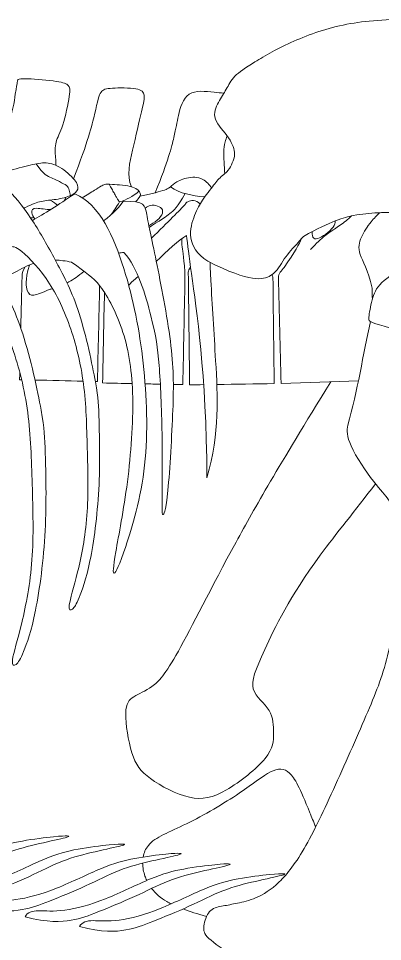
# Model space of a CAD drawing. Header units: millimetres. Extents: x 2173 to 13139, y -4919 to 6366.
# Drawn here: x 5606 to 6379, y -3467 to -1511 of the extents above; entities that cross this region are included whole.
import ezdxf

# ---------------------------------------------------------------- set-up
doc = ezdxf.new("R2010")
doc.units = ezdxf.units.MM

msp = doc.modelspace()

# ---------------------------------------------------------------- linework, layer by layer
at = {"lineweight": 13}
msp.add_line((6163.5, -2284.5), (6327.6, -2278.9), dxfattribs=at)
for points, knots in [([(6784.5, -2186.4), (6787.7, -2191.5), (6797.8, -2202), (6830.2, -2219.3), (6865.4, -2212.5), (6897, -2194.6), (6916.3, -2166.7), (6914.3, -2094.8), (6927.8, -2059.1), (7003.2, -1997.6), (7071.5, -1975), (7145.5, -1969.6), (7228.3, -1970.2), (7390.2, -1984.7), (7439.7, -1941.7), (7462.9, -1907.5), (7480.4, -1880.5), (7488.7, -1849.8), (7448.2, -1759), (7424.7, -1722.7), (7283.8, -1665.8), (7251, -1649.6), (7192.6, -1625.6), (7082, -1587.2), (6871.7, -1538.2), (6784.9, -1513.6), (6691, -1511.3), (6429.7, -1510.3), (6300.6, -1517.6), (6185.6, -1557.5), (6100.7, -1606.6), (6061.1, -1632.9), (6048.1, -1661.1), (6030.2, -1686.7), (6014.7, -1723), (6057.7, -1764.9), (6068.3, -1800.9), (6059.7, -1816.7), (6053.9, -1833.2), (6030.4, -1849.7), (6015.8, -1871.5), (5978.6, -1916.2), (5960.1, -1994.6), (6008.2, -2025.3), (6099.4, -2071.4), (6151.6, -2059.3), (6167.2, -2019.7), (6192.7, -1993.7), (6205.2, -1979.3), (6211.2, -1972.7), (6270.3, -1939.7), (6323.5, -1925.3), (6363.3, -1923), (6414.2, -1919.9), (6465.1, -1940.2)], [26.898212, 26.898212, 26.898212, 26.898212, 27.658519, 28.658519, 29.658519, 30.658519, 31.658519, 32.658519, 33.658519, 34.658519, 35.658519, 36.658519, 37.658519, 38.658519, 39.658519, 40.658519, 41.658519, 42.658519, 43.658519, 44.658519, 45.658519, 46.658519, 47.658519, 48.658519, 49.658519, 50.658519, 51.658519, 52.658519, 53.658519, 54.658519, 55.658519, 56.658519, 57.658519, 58.658519, 59.658519, 60.658519, 61.658519, 62.658519, 63.658519, 64.658519, 65.658519, 66.658519, 67.658519, 67.658519, 67.658519, 68.658519, 69.658519, 70.658519, 70.92613, 70.92613, 70.92613, 71.92613, 72.92613, 73.92613, 73.92613, 73.92613, 73.92613]), ([(5536.4, -1831.5), (5561.9, -1787.9), (5591.4, -1730.7), (5600.8, -1661.9), (5604.8, -1643.9), (5603.8, -1639.9), (5615.7, -1637), (5697.2, -1643.8), (5714.3, -1651.9), (5717.6, -1665.1), (5700.6, -1744.9), (5684, -1769.8), (5684, -1793.2), (5686.1, -1822)], [0.207819, 0.207819, 0.207819, 0.207819, 1, 2, 3, 4, 5, 6, 7, 8, 9, 10, 10.85855, 10.85855, 10.85855, 10.85855]), ([(5723, -1850.4), (5754.4, -1771.6), (5772.8, -1692.8), (5780, -1662.4), (5797.5, -1657.7), (5864.3, -1657.6), (5876.3, -1671.1), (5870, -1698), (5849.2, -1786.5), (5836, -1843), (5846.1, -1867.4)], [0.224901, 0.224901, 0.224901, 0.224901, 1, 2, 3, 4, 5, 6, 7, 7.887834, 7.887834, 7.887834, 7.887834]), ([(5896.6, -1880.1), (5924.3, -1812.3), (5939.4, -1751.5), (5943.8, -1721.5), (5961, -1659.4), (6011.6, -1666.5), (6035.9, -1668.3), (6042, -1669.3)], [0.062949, 0.062949, 0.062949, 0.062949, 1, 2, 3, 4, 4.410446, 4.410446, 4.410446, 4.410446]), ([(6049, -1759.4), (6047.5, -1763.8), (6041, -1784), (6042.3, -1806.9), (6043.6, -1831.3), (6044.1, -1839.8)], [6.733411, 6.733411, 6.733411, 6.733411, 7, 8, 8.545072, 8.545072, 8.545072, 8.545072]), ([(5552.7, -1847.4), (5559.4, -1844.1), (5578.2, -1834.8), (5630.4, -1821.9), (5661.4, -1814.3), (5692.7, -1821.6), (5730.6, -1855.5), (5734.9, -1872.9), (5722.4, -1886.3), (5684.9, -1895.6), (5658.1, -1896.4), (5636.6, -1903.9), (5621.1, -1911.5)], [7.28368, 7.28368, 7.28368, 7.28368, 8, 9, 10, 11, 12, 13, 14, 15, 16, 16.771498, 16.771498, 16.771498, 16.771498]), ([(5644, -1818.8), (5659.2, -1842), (5678.8, -1848.9), (5699.4, -1859.5), (5711.8, -1866.1), (5713.5, -1871.8), (5717.1, -1886.1)], [0.103891, 0.103891, 0.103891, 0.103891, 1, 2, 3, 3.894583, 3.894583, 3.894583, 3.894583]), ([(5864.3, -1887.5), (5873.5, -1885.4), (5905.8, -1878.3), (5928.2, -1871), (5934.7, -1860.2), (5960.9, -1847.3), (5996.1, -1845.4), (6011.5, -1863.3), (6016, -1870.1)], [16.824377, 16.824377, 16.824377, 16.824377, 17.222133, 18.222133, 19.222133, 20.222133, 21.222133, 21.909099, 21.909099, 21.909099, 21.909099]), ([(5313.7, -1965.9), (5332, -1952.4), (5353.8, -1936.6), (5380.1, -1917.5), (5393.4, -1905), (5408.2, -1890), (5407.8, -1876.2), (5443.6, -1875.2), (5510.9, -1965), (5560.3, -2055.4), (5617.8, -2163.1), (5661.5, -2367.9), (5662.7, -2410), (5668.1, -2595.8), (5643.4, -2783.6), (5614.6, -2861.8), (5602.1, -2883.4), (5586.9, -2883.9), (5613.4, -2800.9), (5640.4, -2662.8), (5635.6, -2496.6), (5631.1, -2343.4), (5596.5, -2204.3), (5540.8, -2090.3), (5467.2, -2017.8), (5455.3, -2020.1), (5442, -2023.2)], [5.753754, 5.753754, 5.753754, 5.753754, 6, 6, 6, 6.013654, 7.013654, 8.013654, 9.013654, 10.013654, 11.013654, 12.013654, 13.013654, 14.013654, 15.013654, 16.013654, 17.013654, 18.013654, 19.013654, 20.013654, 21.013654, 22.013654, 23.013654, 24.013654, 25.013654, 25.82322, 25.82322, 25.82322, 25.82322]), ([(5485.2, -1932.1), (5496.1, -1922.9), (5507.9, -1912.9), (5520.9, -1901.7), (5530.7, -1894.4), (5550.5, -1877.2), (5550.1, -1864.9), (5582.2, -1864), (5642.2, -1944.5), (5686.1, -2025.4), (5737.3, -2121.9), (5775.9, -2305), (5776.9, -2342.7), (5781.3, -2508.9), (5758.8, -2676.8), (5732.8, -2746.6), (5721.6, -2765.9), (5708, -2766.3), (5731.9, -2692.1), (5756.4, -2568.7), (5752.4, -2420.1), (5748.8, -2283.1), (5718.2, -2158.6), (5668.6, -2056.6), (5603, -1991.6), (5592.3, -1993.6), (5577.6, -1996.4)], [5.874031, 5.874031, 5.874031, 5.874031, 6, 6, 6, 6.013654, 7.013654, 8.013654, 9.013654, 10.013654, 11.013654, 12.013654, 13.013654, 14.013654, 15.013654, 16.013654, 17.013654, 18.013654, 19.013654, 20.013654, 21.013654, 22.013654, 23.013654, 24.013654, 25.013654, 25.82322, 25.82322, 25.82322, 25.82322]), ([(5854.8, -1899.5), (5856.7, -1897.4), (5864, -1888.9), (5867.6, -1882.9), (5856.2, -1865.7), (5797.4, -1862.1), (5790.5, -1860.5), (5776.2, -1869.8), (5750.8, -1885.2), (5741.4, -1890.6)], [2.779038, 2.779038, 2.779038, 2.779038, 3.081478, 4.081478, 5.081478, 6.081478, 7.081478, 8.081478, 8.707709, 8.707709, 8.707709, 8.707709]), ([(5719.1, -2027.2), (5750.2, -2050.9), (5777.2, -2063.8), (5834.3, -2172.3), (5854.4, -2303.5), (5840.7, -2497.9), (5808.1, -2661.7), (5805.3, -2701.3), (5828.6, -2653.8), (5885.2, -2463.6), (5875.5, -2235.6), (5838.7, -2043.5), (5779.4, -1904.9), (5725.9, -1882.4), (5690.5, -1906.4), (5661.1, -1924.6), (5636, -1939.2)], [0, 0, 0, 0, 1, 2, 3, 4, 5, 6, 7, 8, 9, 10, 11, 11, 11, 11.460054, 11.460054, 11.460054, 11.460054]), ([(5787.1, -1940), (5807, -1924), (5822, -1909.3), (5829.1, -1898), (5874.7, -1898.3), (5874.6, -1912.2), (5898.2, -2018.9), (5936.5, -2219.4), (5935.6, -2333.3), (5922.5, -2552.9), (5911, -2566.6), (5911.1, -2553.6), (5912.4, -2389.4), (5905.6, -2232.2), (5894.4, -2159.7), (5859.2, -2038.1), (5830.1, -2006.8)], [6.671808, 6.671808, 6.671808, 6.671808, 7, 7, 7, 8, 9, 10, 11, 12, 13, 14, 15, 16, 17, 18, 18, 18, 18]), ([(5960.3, -1882), (5944.2, -1909.8), (5926.7, -1926.3), (5903.4, -1941.3), (5890.1, -1949.3), (5883.9, -1953.6)], [0.077129, 0.077129, 0.077129, 0.077129, 1, 2, 2.763931, 2.763931, 2.763931, 2.763931]), ([(5960.3, -1905.2), (5961.3, -1902.5), (5966.7, -1896.4), (5983.1, -1894.6), (5991.8, -1904.1)], [2.63077, 2.63077, 2.63077, 2.63077, 3, 3.805147, 3.805147, 3.805147, 3.805147]), ([(5674.6, -1915.9), (5665, -1915.9), (5640.3, -1910.2), (5631.4, -1917.8), (5638, -1931.4), (5641.1, -1936.3)], [11.102895, 11.102895, 11.102895, 11.102895, 12.081478, 13.081478, 13.641115, 13.641115, 13.641115, 13.641115]), ([(5875.5, -1913), (5879.3, -1909.5), (5887.9, -1905.2), (5902, -1907.6), (5914.7, -1915.3), (5910.2, -1930.6), (5895.1, -1943.1), (5886, -1948.6), (5883.2, -1950.1)], [1.267207, 1.267207, 1.267207, 1.267207, 2, 3, 4, 5, 6, 6.465888, 6.465888, 6.465888, 6.465888]), ([(6312.7, -1929.4), (6309.9, -1932.4), (6298.6, -1942.5), (6279.1, -1955.7), (6257.1, -1969.5), (6238.8, -1986.8), (6226.1, -2000.4)], [0.709258, 0.709258, 0.709258, 0.709258, 1, 2, 3, 4, 4, 4, 4]), ([(6373.2, -1922.4), (6366.9, -1927.7), (6352.4, -1943), (6331.5, -1974), (6324.3, -2008), (6347.9, -2042.8), (6356.6, -2082.2), (6356.8, -2090), (6357, -2097.8), (6357.2, -2105.6)], [33.030406, 33.030406, 33.030406, 33.030406, 33.797647, 34.797647, 35.797647, 36.797647, 36.797647, 36.797647, 36.91612, 36.91612, 36.91612, 36.91612]), ([(6422.1, -1926.4), (6422.8, -1927.6), (6430, -1941.9), (6446.1, -1987.2), (6436.5, -2014), (6430.8, -2033.3), (6369.6, -2071.3), (6355.5, -2105.6), (6348.5, -2150.9), (6349.1, -2154.2), (6490, -2193.5), (6503.3, -2190.9), (6527.8, -2166.5), (6529.4, -2139), (6529.7, -2108.9), (6532.3, -2098.6), (6532.8, -2097)], [1.560353, 1.560353, 1.560353, 1.560353, 1.658519, 2.658519, 3.658519, 4.658519, 5.658519, 6.658519, 7.658519, 8.658519, 9.658519, 10.658519, 11.658519, 12.658519, 13.658519, 13.863169, 13.863169, 13.863169, 13.863169]), ([(6278, -1940), (6278.8, -1943.7), (6275.8, -1953.5), (6258.5, -1968.5), (6240, -1978.9), (6233.1, -1978), (6231, -1974)], [4.085957, 4.085957, 4.085957, 4.085957, 5, 6, 7, 8, 8, 8, 8]), ([(6006.4, -2484.2), (6004.6, -2258.7), (5974.9, -2069.5), (5965.2, -1989.2), (5963.2, -1970.5)], [0, 0, 0, 0, 1, 1.469602, 1.469602, 1.469602, 1.469602]), ([(5953.3, -1977.4), (5952.6, -1983.2), (5953.2, -2000.1), (5958.4, -2018.4), (5959.7, -2062.8), (5958.2, -2137.5), (5956.7, -2212.2), (5955.2, -2286.9), (5948.5, -2286.8), (5941.8, -2286.6), (5935.1, -2286.5)], [26.693641, 26.693641, 26.693641, 26.693641, 27.222133, 28.222133, 28.222133, 28.222133, 29.222133, 29.222133, 29.222133, 29.34052, 29.34052, 29.34052, 29.34052]), ([(6157.8, -2059.3), (6157.6, -2052.1), (6164.6, -2045.3), (6170.2, -2038.5), (6193.1, -2005.1), (6202.8, -1988.4), (6206.2, -1978.3)], [0, 0, 0, 0, 21.797647, 21.797647, 21.797647, 22.369961, 22.369961, 22.369961, 22.369961]), ([(5565.6, -2065.5), (5576.6, -2060.2), (5601, -2048.2), (5624.5, -2034.7), (5639.4, -2029.6)], [17.6306861, 17.6306861, 17.6306861, 17.6306861, 18, 18.4223315, 18.4223315, 18.4223315, 18.4223315]), ([(5678.7, -2083), (5676.3, -2083.8), (5660.2, -2089.8), (5635.3, -2101.8), (5624.5, -2091.5), (5619.9, -2067), (5629.7, -2033.3)], [2.833861, 2.833861, 2.833861, 2.833861, 3, 4, 5, 5.990586, 5.990586, 5.990586, 5.990586]), ([(5620.6, -2037.4), (5616.8, -2043.5), (5614.2, -2050), (5614, -2057.1), (5613.1, -2093.8), (5612.3, -2130.4), (5611.4, -2167.1)], [50.932495, 50.932495, 50.932495, 50.932495, 72.257296, 72.257296, 72.257296, 72.758998, 72.758998, 72.758998, 72.758998]), ([(5745.6, -2046.7), (5733, -2056.8), (5723.2, -2064.4), (5710.8, -2070.4), (5709.4, -2071.1)], [1.1468399, 1.1468399, 1.1468399, 1.1468399, 2, 2.1034934, 2.1034934, 2.1034934, 2.1034934]), ([(5971.5, -2037.7), (5971.1, -2038.2), (5970.8, -2038.8), (5970.4, -2039.3), (5968.6, -2042.2), (5966.7, -2045.4), (5966.7, -2048.8)], [17.990975, 17.990975, 17.990975, 17.990975, 18, 18, 18, 28.203529, 28.203529, 28.203529, 28.203529]), ([(5966.7, -2048.8), (5967.7, -2128.3), (5968.7, -2207.8), (5969.6, -2287.3), (5979.5, -2287.1), (5989.4, -2287), (5999.3, -2286.9)], [0, 0, 0, 0, 1, 1, 1, 1.165571, 1.165571, 1.165571, 1.165571]), ([(6027.4, -2286.5), (6067.9, -2285.9), (6108.5, -2285.3), (6149, -2284.8), (6148.1, -2209.8), (6147.2, -2134.9), (6146.3, -2060), (6145.7, -2057.7), (6145.1, -2055.6), (6144.5, -2053.5)], [1.322099, 1.322099, 1.322099, 1.322099, 2, 2, 2, 3, 3, 3, 3.071966, 3.071966, 3.071966, 3.071966]), ([(5840.3, -2076), (5843.9, -2072), (5848.3, -2067.5), (5854.5, -2062.7), (5856.4, -2061), (5858.5, -2059.3), (5860.7, -2057.5)], [0.109624, 0.109624, 0.109624, 0.109624, 0.31094, 0.31094, 0.31094, 9.661958, 9.661958, 9.661958, 9.661958]), ([(6014.6, -2065.8), (6017.6, -2116.6), (6025.7, -2252.4), (6033.8, -2387.7), (6006.4, -2484.2)], [5.208201, 5.208201, 5.208201, 5.208201, 6, 7, 7, 7, 7]), ([(5769.5, -2280.1), (5771, -2280.2), (5772.5, -2280.2), (5774, -2280.2), (5775.6, -2212.5), (5777.2, -2144.8), (5778.7, -2077)], [74.229861, 74.229861, 74.229861, 74.229861, 74.257296, 74.257296, 74.257296, 75.241532, 75.241532, 75.241532, 75.241532]), ([(5847.6, -2284.7), (5826.7, -2284.2), (5805.9, -2283.8), (5785.1, -2283.4), (5786.3, -2219.4), (5787.6, -2155.4), (5788.9, -2091.4)], [29.855005, 29.855005, 29.855005, 29.855005, 30.222133, 30.222133, 30.222133, 31.010539, 31.010539, 31.010539, 31.010539]), ([(5609.3, -2260.9), (5609.1, -2266.1), (5609, -2271.3), (5608.9, -2276.4), (5610.3, -2276.4), (5611.8, -2276.5), (5613.2, -2276.5)], [73.18678817, 73.18678817, 73.18678817, 73.18678817, 73.25729573, 73.25729573, 73.25729573, 73.28326136, 73.28326136, 73.28326136, 73.28326136]), ([(6269.1, -2280.9), (6155.9, -2464.2), (6047.7, -2651.8), (5931.8, -2886.7), (5889.7, -2931.6), (5847.6, -2947.3), (5827.9, -2969.7), (5845, -3078.9), (5875.3, -3120.3), (5974.5, -3172.8), (6040.9, -3157.7), (6147.6, -3072.6), (6147.6, -3027.2), (6147.6, -2975.4), (6090.6, -2936.4), (6118.1, -2870.9), (6197.5, -2702.1), (6321.4, -2553.9), (6363.8, -2496.9)], [0.228164, 0.228164, 0.228164, 0.228164, 1, 2, 3, 4, 5, 6, 7, 8, 9, 10, 11, 12, 13, 14, 15, 15.505143, 15.505143, 15.505143, 15.505143]), ([(6305.2, -2372.5), (6302.7, -2383.4), (6304.2, -2413.9), (6365.9, -2502.5), (6393.2, -2530.2), (6411.1, -2561.5), (6418.3, -2644.6), (6415.9, -2701.5), (6393, -2872.5), (6349.1, -2977.7), (6272.8, -3151.3), (6206.8, -3289.2), (6151.8, -3353.5), (6104, -3379.8), (6064.8, -3387.4), (6037.4, -3392.7), (6009.2, -3398.2), (5997.4, -3437.8), (6001.2, -3457.4), (6061.1, -3498.1), (6108.5, -3524.6), (6217.9, -3531.1), (6348, -3505.9), (6557.6, -3412.4), (6680.3, -3340.7), (6758.8, -3270.6), (6770.5, -3253.1), (6772.3, -3249)], [6.16586, 6.16586, 6.16586, 6.16586, 7, 8, 9, 10, 11, 12, 13, 14, 15, 16, 17, 18, 19, 20, 21, 22, 23, 24, 25, 26, 27, 28, 29, 30, 30.442077, 30.442077, 30.442077, 30.442077]), ([(5870.9, -3288.3), (5872.5, -3279.3), (5884.8, -3249.9), (5955.7, -3225.7), (6087.1, -3148.2), (6144.2, -3099.8), (6183, -3099.8), (6204.9, -3145.8), (6232.6, -3213.6), (6237, -3224.5)], [3.593253, 3.593253, 3.593253, 3.593253, 4, 5, 6, 7, 8, 9, 9.176097, 9.176097, 9.176097, 9.176097]), ([(5878.6, -3337.9), (5877.2, -3334.9), (5872.5, -3323.3), (5870, -3310.6), (5869.9, -3301.4)], [2.8554031, 2.8554031, 2.8554031, 2.8554031, 3, 3.400304, 3.400304, 3.400304, 3.400304]), ([(5930.4, -3387.6), (5927.3, -3386.1), (5910, -3376.8), (5897, -3365.5), (5888.9, -3354.8)], [1.883238, 1.883238, 1.883238, 1.883238, 2, 2.5704542, 2.5704542, 2.5704542, 2.5704542])]:
    msp.add_open_spline(points, degree=3, knots=knots, dxfattribs=at)
for points, degree in [([(5799.1, -1862.2), (5814.4, -1890.5), (5820.8, -1899.7)], 2), ([(5862.4, -1876.4), (5848.5, -1888.5), (5836.5, -1894.8), (5820.8, -1899.7)], 3), ([(5928.7, -1867.9), (5949.7, -1882.1), (5974.1, -1885.9), (6001.5, -1889.1)], 3), ([(5673.7, -1895.7), (5681.3, -1900), (5686.2, -1903.6), (5689, -1906.8)], 3), ([(5703.7, -1897.2), (5704.8, -1894.7), (5705.8, -1892.2), (5706.9, -1889.7)], 3), ([(5703.7, -1897.2), (5704.8, -1894.7), (5705.8, -1892.2), (5706.9, -1889.7)], 3), ([(5621.1, -1911.5), (5620, -1912.1), (5619, -1912.7), (5618, -1913.3)], 3), ([(5820.8, -1899.7), (5814.3, -1910.4), (5808.5, -1918.5), (5803.1, -1926.5)], 3), ([(5888.7, -1976.6), (5923.9, -1942), (5949.1, -1916.2), (5960.3, -1905.2)], 3), ([(5638.9, -1932.5), (5634.4, -1933.3), (5633.6, -1933.8), (5632.8, -1934.3)], 3), ([(5898.8, -2025.6), (5921.7, -2003.2), (5947.2, -1980.6), (5963.2, -1970.5)], 3), ([(6231, -1974), (6229.9, -1969.9), (6229.4, -1966.2), (6229.3, -1962.9)], 3), ([(5830.1, -2006.8), (5826.2, -2007.1), (5822.5, -2007.5), (5818.9, -2008.1)], 3), ([(5684.6, -2022.9), (5694.9, -2023.1), (5706.3, -2024.5), (5719.1, -2027.2)], 3), ([(6013, -2027.7), (6013.4, -2040.4), (6013.8, -2053.1), (6014.6, -2065.8)], 3), ([(6163.5, -2284.5), (6161.6, -2209.5), (6159.7, -2134.4), (6157.8, -2059.3)], 3), ([(6305.2, -2372.5), (6325.5, -2301.7), (6338, -2221.3), (6353.2, -2153.3)], 3), ([(5641.4, -2277.2), (5675.5, -2277.9), (5709.5, -2278.7), (5743.5, -2279.5)], 3), ([(5907.5, -2285.9), (5896.7, -2285.7), (5885.9, -2285.5), (5875.1, -2285.2)], 3), ([(5278, -3355.7), (5283, -3345.8), (5302.5, -3341), (5356.2, -3346.9), (5446.4, -3322.2), (5551.1, -3269.2), (5611.9, -3253.3), (5689.9, -3243.9), (5712.9, -3243.2), (5717.4, -3245.5), (5652, -3259.1), (5581.1, -3276.9), (5513.3, -3313), (5426.6, -3347.7), (5382.6, -3364.9), (5326.4, -3368.5), (5278, -3355.7)], 3), ([(5396, -3372.9), (5401.1, -3363), (5420.5, -3358.2), (5474.2, -3364.1), (5564.4, -3339.4), (5669.1, -3286.4), (5730, -3270.5), (5807.9, -3261.1), (5830.9, -3260.4), (5835.4, -3262.7), (5770.1, -3276.3), (5699.2, -3294.1), (5631.4, -3330.2), (5544.6, -3364.9), (5500.7, -3382.1), (5444.4, -3385.7), (5396, -3372.9)], 3), ([(5516.5, -3392.5), (5521.6, -3382.6), (5541, -3377.9), (5594.7, -3383.7), (5684.9, -3359.1), (5789.6, -3306.1), (5850.5, -3290.2), (5928.4, -3280.7), (5951.4, -3280), (5955.9, -3282.3), (5890.6, -3295.9), (5819.6, -3313.8), (5751.9, -3349.8), (5665.1, -3384.6), (5621.2, -3401.8), (5564.9, -3405.4), (5516.5, -3392.5)], 3), ([(5620.6, -3414.9), (5625.6, -3405), (5645.1, -3400.2), (5698.7, -3406.1), (5789, -3381.5), (5893.6, -3328.5), (5954.5, -3312.6), (6032.4, -3303.1), (6055.4, -3302.4), (6059.9, -3304.7), (5994.6, -3318.3), (5923.7, -3336.2), (5855.9, -3372.2), (5769.1, -3407), (5725.2, -3424.2), (5669, -3427.8), (5620.6, -3414.9)], 3), ([(5736.1, -3435.7), (5741.1, -3425.8), (5760.6, -3421), (5814.2, -3426.9), (5904.5, -3402.2), (6009.2, -3349.2), (6070, -3333.3), (6147.9, -3323.9), (6171, -3323.2), (6175.5, -3325.5), (6110.1, -3339.1), (6039.2, -3357), (5971.4, -3393), (5884.6, -3427.7), (5840.7, -3444.9), (5784.5, -3448.5), (5736.1, -3435.7)], 3), ([(6005.4, -3414.6), (5986.2, -3408.8), (5969.8, -3403.6), (5955.7, -3398.4)], 3)]:
    msp.add_open_spline(points, degree=degree, dxfattribs=at)

doc.saveas('drawing.dxf')
